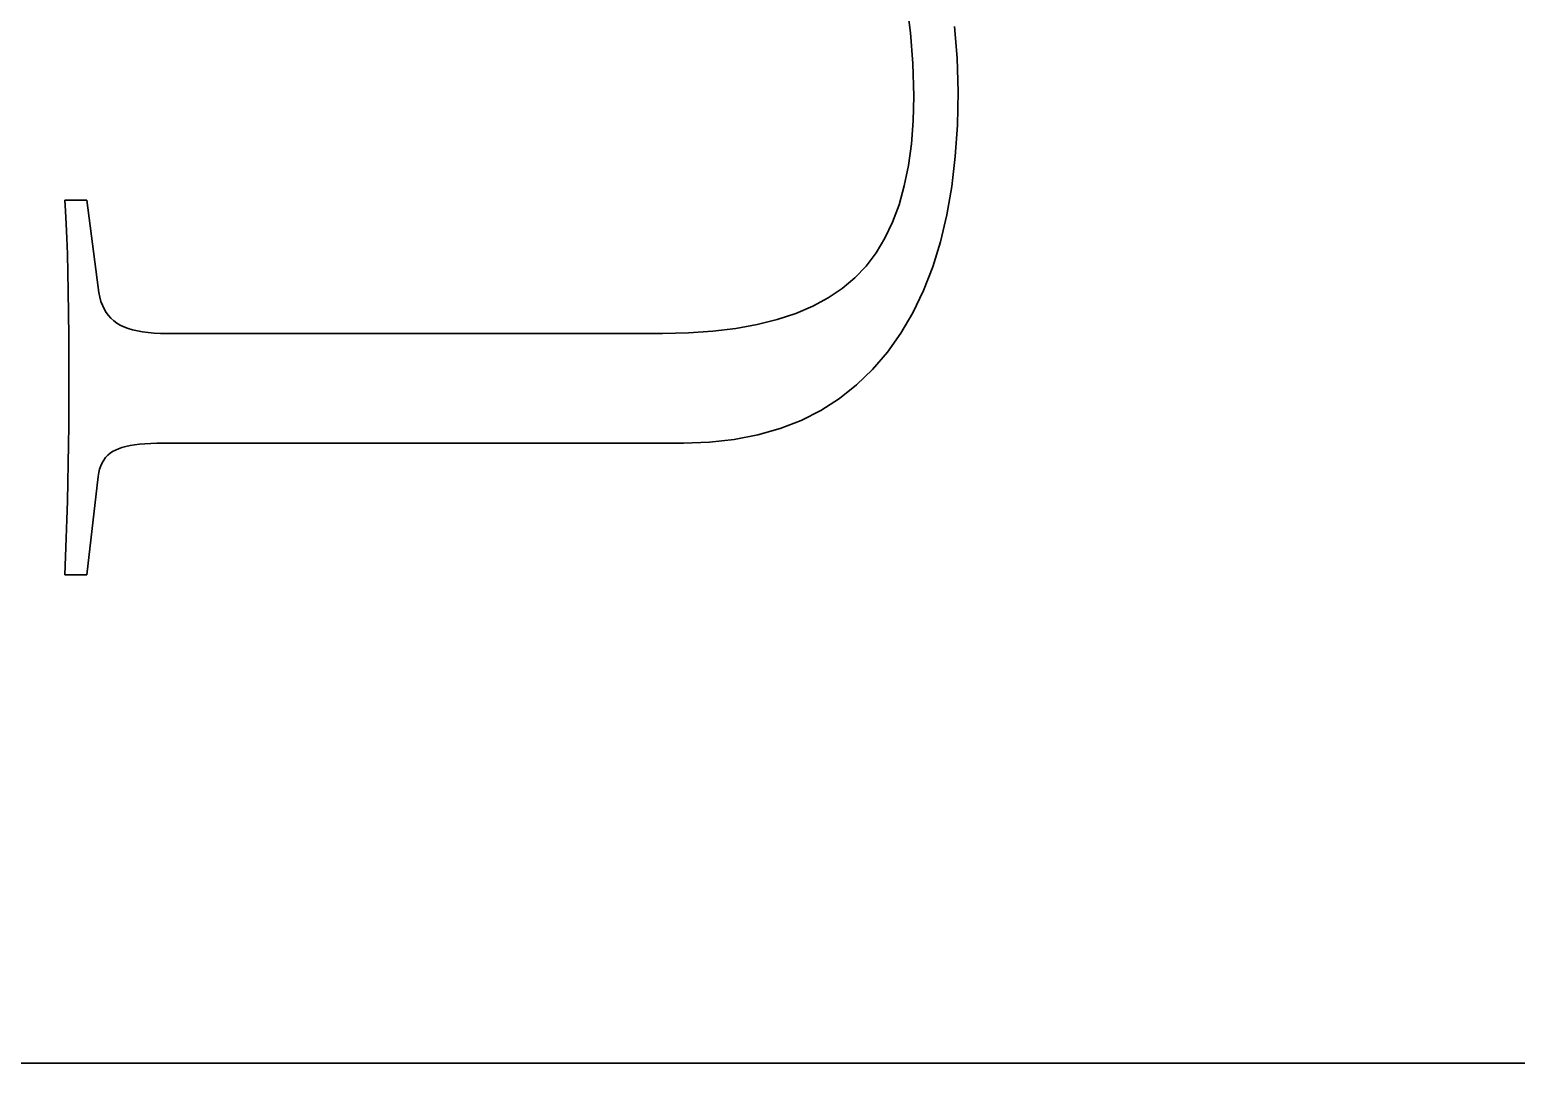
# Model space of a CAD drawing. Header units: millimetres. Extents: x -105 to 105, y -148 to 148.
# Drawn here: x 28.25 to 33.43, y 89.84 to 93.43 of the extents above; entities that cross this region are included whole.
import ezdxf

# ---------------------------------------------------------------- set-up
doc = ezdxf.new("R2010")
doc.units = ezdxf.units.MM
doc.layers.get('0').update_dxf_attribs({"lineweight": 18})

msp = doc.modelspace()

# ---------------------------------------------------------------- linework, layer by layer
at = {"color": 7, "lineweight": 30, "ltscale": 0.002488}
msp.add_line((31.3192, 93.4223), (31.3056, 93.5209), dxfattribs=at)
at = {"color": 7, "lineweight": 30, "ltscale": 0.002664}
msp.add_line((31.3274, 93.3161), (31.3192, 93.4223), dxfattribs=at)
at = {"color": 7, "lineweight": 30, "ltscale": 0.002762}
msp.add_line((31.4724, 93.4439), (31.4816, 93.3338), dxfattribs=at)
at = {"color": 7, "lineweight": 30, "ltscale": 0.00285}
msp.add_line((31.3301, 93.2021), (31.3274, 93.3161), dxfattribs=at)
at = {"color": 7, "lineweight": 30, "ltscale": 0.00293}
msp.add_line((31.4816, 93.3338), (31.4846, 93.2166), dxfattribs=at)
at = {"color": 7, "lineweight": 30, "ltscale": 0.002877}
msp.add_line((31.4846, 93.2166), (31.4821, 93.1016), dxfattribs=at)
at = {"color": 7, "lineweight": 30, "ltscale": 0.002135}
msp.add_line((31.3281, 93.1167), (31.3301, 93.2021), dxfattribs=at)
at = {"color": 7, "lineweight": 30, "ltscale": 0.002018}
msp.add_line((31.3219, 93.0363), (31.3281, 93.1167), dxfattribs=at)
at = {"color": 7, "lineweight": 30, "ltscale": 0.002747}
msp.add_line((31.4821, 93.1016), (31.4747, 92.9919), dxfattribs=at)
at = {"color": 7, "lineweight": 30, "ltscale": 0.001906}
msp.add_line((31.3117, 92.9607), (31.3219, 93.0363), dxfattribs=at)
at = {"color": 7, "lineweight": 30, "ltscale": 0.001802}
msp.add_line((31.2973, 92.8901), (31.3117, 92.9607), dxfattribs=at)
at = {"color": 7, "lineweight": 30, "ltscale": 0.002621}
msp.add_line((31.4747, 92.9919), (31.4624, 92.8878), dxfattribs=at)
at = {"color": 7, "lineweight": 30, "ltscale": 0.001706}
msp.add_line((31.2788, 92.8244), (31.2973, 92.8901), dxfattribs=at)
at = {"color": 7, "lineweight": 30, "ltscale": 0.002505}
msp.add_line((31.4624, 92.8878), (31.4452, 92.7891), dxfattribs=at)
at = {"color": 7, "lineweight": 30, "ltscale": 0.000947039}
msp.add_line((28.3787, 92.8023), (28.3759, 92.8401), dxfattribs=at)
at = {"color": 7, "lineweight": 30, "ltscale": 0.001931}
for p, q in [((28.3759, 92.8401), (28.4532, 92.8401)), ((28.4532, 91.5368), (28.3759, 91.5368))]:
    msp.add_line(p, q, dxfattribs=at)
at = {"color": 7, "lineweight": 30, "ltscale": 0.001099}
msp.add_line((28.3811, 92.7584), (28.3787, 92.8023), dxfattribs=at)
at = {"color": 7, "lineweight": 30, "ltscale": 0.007664}
msp.add_line((28.4532, 92.8401), (28.4918, 92.536), dxfattribs=at)
at = {"color": 7, "lineweight": 30, "ltscale": 0.00162}
msp.add_line((31.2563, 92.7636), (31.2788, 92.8244), dxfattribs=at)
at = {"color": 7, "lineweight": 30, "ltscale": 0.00125}
msp.add_line((28.3833, 92.7085), (28.3811, 92.7584), dxfattribs=at)
at = {"color": 7, "lineweight": 30, "ltscale": 0.001547}
msp.add_line((31.2296, 92.7078), (31.2563, 92.7636), dxfattribs=at)
at = {"color": 7, "lineweight": 30, "ltscale": 0.002396}
msp.add_line((31.4452, 92.7891), (31.4231, 92.6959), dxfattribs=at)
at = {"color": 7, "lineweight": 30, "ltscale": 0.001402}
msp.add_line((28.3852, 92.6524), (28.3833, 92.7085), dxfattribs=at)
at = {"color": 7, "lineweight": 30, "ltscale": 0.001488}
msp.add_line((31.1988, 92.6569), (31.2296, 92.7078), dxfattribs=at)
at = {"color": 7, "lineweight": 30, "ltscale": 0.002297}
msp.add_line((31.4231, 92.6959), (31.396, 92.6081), dxfattribs=at)
at = {"color": 7, "lineweight": 30, "ltscale": 0.001554}
msp.add_line((28.3868, 92.5903), (28.3852, 92.6524), dxfattribs=at)
at = {"color": 7, "lineweight": 30, "ltscale": 0.001444}
msp.add_line((31.164, 92.6108), (31.1988, 92.6569), dxfattribs=at)
at = {"color": 7, "lineweight": 30, "ltscale": 0.001705}
msp.add_line((28.3881, 92.5221), (28.3868, 92.5903), dxfattribs=at)
at = {"color": 7, "lineweight": 30, "ltscale": 0.001416}
msp.add_line((31.125, 92.5698), (31.164, 92.6108), dxfattribs=at)
at = {"color": 7, "lineweight": 30, "ltscale": 0.002208}
msp.add_line((31.396, 92.6081), (31.364, 92.5258), dxfattribs=at)
at = {"color": 7, "lineweight": 30, "ltscale": 0.001425}
msp.add_line((31.0814, 92.5331), (31.125, 92.5698), dxfattribs=at)
at = {"color": 7, "lineweight": 30, "ltscale": 0.001857}
msp.add_line((28.3891, 92.4478), (28.3881, 92.5221), dxfattribs=at)
at = {"color": 7, "lineweight": 30, "ltscale": 0.000426108}
msp.add_line((28.4918, 92.536), (28.4942, 92.5191), dxfattribs=at)
at = {"color": 7, "lineweight": 30, "ltscale": 0.000404526}
msp.add_line((28.4942, 92.5191), (28.4975, 92.5033), dxfattribs=at)
at = {"color": 7, "lineweight": 30, "ltscale": 0.000386181}
msp.add_line((28.4975, 92.5033), (28.5017, 92.4884), dxfattribs=at)
at = {"color": 7, "lineweight": 30, "ltscale": 0.000368813}
msp.add_line((28.5017, 92.4884), (28.5068, 92.4746), dxfattribs=at)
at = {"color": 7, "lineweight": 30, "ltscale": 0.001531}
msp.add_line((30.9786, 92.4713), (31.0326, 92.5003), dxfattribs=at)
at = {"color": 7, "lineweight": 30, "ltscale": 0.00147}
msp.add_line((31.0326, 92.5003), (31.0814, 92.5331), dxfattribs=at)
at = {"color": 7, "lineweight": 30, "ltscale": 0.002132}
msp.add_line((31.364, 92.5258), (31.327, 92.4489), dxfattribs=at)
at = {"color": 7, "lineweight": 30, "ltscale": 0.002009}
for p, q in [((28.3898, 92.3674), (28.3891, 92.4478)), ((30.6314, 92.3844), (30.7112, 92.3941))]:
    msp.add_line(p, q, dxfattribs=at)
at = {"color": 7, "lineweight": 30, "ltscale": 0.000354338}
msp.add_line((28.5068, 92.4746), (28.5129, 92.4618), dxfattribs=at)
at = {"color": 7, "lineweight": 30, "ltscale": 0.00034298}
msp.add_line((28.5129, 92.4618), (28.5199, 92.4499), dxfattribs=at)
at = {"color": 7, "lineweight": 30, "ltscale": 0.000333921}
msp.add_line((28.5199, 92.4499), (28.5278, 92.4392), dxfattribs=at)
at = {"color": 7, "lineweight": 30, "ltscale": 0.00032928}
msp.add_line((28.5278, 92.4392), (28.5366, 92.4294), dxfattribs=at)
at = {"color": 7, "lineweight": 30, "ltscale": 0.001692}
msp.add_line((30.8553, 92.425), (30.9195, 92.4462), dxfattribs=at)
at = {"color": 7, "lineweight": 30, "ltscale": 0.001605}
for p, q in [((30.9195, 92.4462), (30.9786, 92.4713)), ((28.3787, 91.6006), (28.3811, 91.6648))]:
    msp.add_line(p, q, dxfattribs=at)
at = {"color": 7, "lineweight": 30, "ltscale": 0.00207}
msp.add_line((31.327, 92.4489), (31.2852, 92.3775), dxfattribs=at)
at = {"color": 7, "lineweight": 30, "ltscale": 0.000327238}
msp.add_line((28.5366, 92.4294), (28.5463, 92.4206), dxfattribs=at)
at = {"color": 7, "lineweight": 30, "ltscale": 0.000328716}
msp.add_line((28.5463, 92.4206), (28.5569, 92.4129), dxfattribs=at)
at = {"color": 7, "lineweight": 30, "ltscale": 0.000340929}
msp.add_line((28.5569, 92.4129), (28.5687, 92.406), dxfattribs=at)
at = {"color": 7, "lineweight": 30, "ltscale": 0.000360236}
msp.add_line((28.5687, 92.406), (28.5817, 92.3999), dxfattribs=at)
at = {"color": 7, "lineweight": 30, "ltscale": 0.00038415}
msp.add_line((28.5817, 92.3999), (28.5961, 92.3944), dxfattribs=at)
at = {"color": 7, "lineweight": 30, "ltscale": 0.000408863}
msp.add_line((28.5961, 92.3944), (28.6118, 92.3897), dxfattribs=at)
at = {"color": 7, "lineweight": 30, "ltscale": 0.000435635}
msp.add_line((28.6118, 92.3897), (28.6287, 92.3857), dxfattribs=at)
at = {"color": 7, "lineweight": 30, "ltscale": 0.000464235}
msp.add_line((28.6287, 92.3857), (28.647, 92.3825), dxfattribs=at)
at = {"color": 7, "lineweight": 30, "ltscale": 0.000493316}
msp.add_line((28.647, 92.3825), (28.6666, 92.3799), dxfattribs=at)
at = {"color": 7, "lineweight": 30, "ltscale": 0.002128}
msp.add_line((30.5465, 92.3786), (30.6314, 92.3844), dxfattribs=at)
at = {"color": 7, "lineweight": 30, "ltscale": 0.001895}
msp.add_line((30.7112, 92.3941), (30.7858, 92.4076), dxfattribs=at)
at = {"color": 7, "lineweight": 30, "ltscale": 0.001789}
msp.add_line((30.7858, 92.4076), (30.8553, 92.425), dxfattribs=at)
at = {"color": 7, "lineweight": 30, "ltscale": 0.002161}
msp.add_line((28.3903, 92.281), (28.3898, 92.3674), dxfattribs=at)
at = {"color": 7, "lineweight": 30, "ltscale": 0.000523788}
msp.add_line((28.6666, 92.3799), (28.6875, 92.3781), dxfattribs=at)
at = {"color": 7, "lineweight": 30, "ltscale": 0.000555337}
msp.add_line((28.6875, 92.3781), (28.7096, 92.377), dxfattribs=at)
at = {"color": 7, "lineweight": 30, "ltscale": 0.000587153}
msp.add_line((28.7096, 92.377), (28.7331, 92.3767), dxfattribs=at)
at = {"color": 7, "lineweight": 30, "ltscale": 0.043082}
msp.add_line((28.7331, 92.3767), (30.4564, 92.3767), dxfattribs=at)
at = {"color": 7, "lineweight": 30, "ltscale": 0.002253}
msp.add_line((30.4564, 92.3767), (30.5465, 92.3786), dxfattribs=at)
at = {"color": 7, "lineweight": 30, "ltscale": 0.002021}
msp.add_line((31.2852, 92.3775), (31.2384, 92.3115), dxfattribs=at)
at = {"color": 7, "lineweight": 30, "ltscale": 0.002314}
msp.add_line((28.3904, 92.1884), (28.3903, 92.281), dxfattribs=at)
at = {"color": 7, "lineweight": 30, "ltscale": 0.001977}
msp.add_line((31.2384, 92.3115), (31.187, 92.2514), dxfattribs=at)
at = {"color": 7, "lineweight": 30, "ltscale": 0.001936}
msp.add_line((31.187, 92.2514), (31.1313, 92.1977), dxfattribs=at)
at = {"color": 7, "lineweight": 30, "ltscale": 0.001662}
msp.add_line((28.3903, 92.1219), (28.3904, 92.1884), dxfattribs=at)
at = {"color": 7, "lineweight": 30, "ltscale": 0.001914}
msp.add_line((31.1313, 92.1977), (31.0712, 92.1503), dxfattribs=at)
at = {"color": 7, "lineweight": 30, "ltscale": 0.001911}
msp.add_line((31.0712, 92.1503), (31.0067, 92.1092), dxfattribs=at)
at = {"color": 7, "lineweight": 30, "ltscale": 0.001654}
msp.add_line((28.3898, 92.0558), (28.3903, 92.1219), dxfattribs=at)
at = {"color": 7, "lineweight": 30, "ltscale": 0.001962}
msp.add_line((30.9379, 92.0744), (30.8648, 92.0459), dxfattribs=at)
at = {"color": 7, "lineweight": 30, "ltscale": 0.001927}
msp.add_line((31.0067, 92.1092), (30.9379, 92.0744), dxfattribs=at)
at = {"color": 7, "lineweight": 30, "ltscale": 0.001647}
msp.add_line((28.3891, 91.9899), (28.3898, 92.0558), dxfattribs=at)
at = {"color": 7, "lineweight": 30, "ltscale": 0.002083}
msp.add_line((30.7873, 92.0238), (30.7055, 92.008), dxfattribs=at)
at = {"color": 7, "lineweight": 30, "ltscale": 0.002014}
msp.add_line((30.8648, 92.0459), (30.7873, 92.0238), dxfattribs=at)
at = {"color": 7, "lineweight": 30, "ltscale": 0.001641}
msp.add_line((28.3881, 91.9243), (28.3891, 91.9899), dxfattribs=at)
at = {"color": 7, "lineweight": 30, "ltscale": 0.000276696}
msp.add_line((28.5521, 91.9712), (28.5424, 91.9659), dxfattribs=at)
at = {"color": 7, "lineweight": 30, "ltscale": 0.000292975}
msp.add_line((28.5629, 91.9758), (28.5521, 91.9712), dxfattribs=at)
at = {"color": 7, "lineweight": 30, "ltscale": 0.000319133}
msp.add_line((28.575, 91.9799), (28.5629, 91.9758), dxfattribs=at)
at = {"color": 7, "lineweight": 30, "ltscale": 0.000347018}
msp.add_line((28.5884, 91.9835), (28.575, 91.9799), dxfattribs=at)
at = {"color": 7, "lineweight": 30, "ltscale": 0.000376039}
msp.add_line((28.6031, 91.9867), (28.5884, 91.9835), dxfattribs=at)
at = {"color": 7, "lineweight": 30, "ltscale": 0.000405065}
msp.add_line((28.6191, 91.9893), (28.6031, 91.9867), dxfattribs=at)
at = {"color": 7, "lineweight": 30, "ltscale": 0.000436344}
msp.add_line((28.6364, 91.9915), (28.6191, 91.9893), dxfattribs=at)
at = {"color": 7, "lineweight": 30, "ltscale": 0.000466901}
msp.add_line((28.655, 91.9932), (28.6364, 91.9915), dxfattribs=at)
at = {"color": 7, "lineweight": 30, "ltscale": 0.000498943}
msp.add_line((28.6749, 91.9944), (28.655, 91.9932), dxfattribs=at)
at = {"color": 7, "lineweight": 30, "ltscale": 0.000530533}
msp.add_line((28.6961, 91.9951), (28.6749, 91.9944), dxfattribs=at)
at = {"color": 7, "lineweight": 30, "ltscale": 0.000563082}
msp.add_line((28.7186, 91.9953), (28.6961, 91.9951), dxfattribs=at)
at = {"color": 7, "lineweight": 30, "ltscale": 0.045255}
msp.add_line((30.5288, 91.9953), (28.7186, 91.9953), dxfattribs=at)
at = {"color": 7, "lineweight": 30, "ltscale": 0.002264}
msp.add_line((30.6193, 91.9985), (30.5288, 91.9953), dxfattribs=at)
at = {"color": 7, "lineweight": 30, "ltscale": 0.002167}
msp.add_line((30.7055, 92.008), (30.6193, 91.9985), dxfattribs=at)
at = {"color": 7, "lineweight": 30, "ltscale": 0.001633}
msp.add_line((28.3868, 91.859), (28.3881, 91.9243), dxfattribs=at)
at = {"color": 7, "lineweight": 30, "ltscale": 0.000288038}
msp.add_line((28.5061, 91.9266), (28.5012, 91.9161), dxfattribs=at)
at = {"color": 7, "lineweight": 30, "ltscale": 0.000278419}
msp.add_line((28.5117, 91.9362), (28.5061, 91.9266), dxfattribs=at)
at = {"color": 7, "lineweight": 30, "ltscale": 0.000271044}
msp.add_line((28.5181, 91.9449), (28.5117, 91.9362), dxfattribs=at)
at = {"color": 7, "lineweight": 30, "ltscale": 0.000267929}
msp.add_line((28.5254, 91.9528), (28.5181, 91.9449), dxfattribs=at)
at = {"color": 7, "lineweight": 30, "ltscale": 0.000267354}
msp.add_line((28.5335, 91.9598), (28.5254, 91.9528), dxfattribs=at)
at = {"color": 7, "lineweight": 30, "ltscale": 0.000270142}
msp.add_line((28.5424, 91.9659), (28.5335, 91.9598), dxfattribs=at)
at = {"color": 7, "lineweight": 30, "ltscale": 0.008622}
msp.add_line((28.4918, 91.8795), (28.4532, 91.5368), dxfattribs=at)
at = {"color": 7, "lineweight": 30, "ltscale": 0.000332464}
msp.add_line((28.4941, 91.8926), (28.4918, 91.8795), dxfattribs=at)
at = {"color": 7, "lineweight": 30, "ltscale": 0.000315274}
msp.add_line((28.4973, 91.9048), (28.4941, 91.8926), dxfattribs=at)
at = {"color": 7, "lineweight": 30, "ltscale": 0.000300708}
msp.add_line((28.5012, 91.9161), (28.4973, 91.9048), dxfattribs=at)
at = {"color": 7, "lineweight": 30, "ltscale": 0.001626}
msp.add_line((28.3852, 91.7939), (28.3868, 91.859), dxfattribs=at)
at = {"color": 7, "lineweight": 30, "ltscale": 0.001619}
msp.add_line((28.3833, 91.7292), (28.3852, 91.7939), dxfattribs=at)
at = {"color": 7, "lineweight": 30, "ltscale": 0.001612}
msp.add_line((28.3811, 91.6648), (28.3833, 91.7292), dxfattribs=at)
at = {"color": 7, "lineweight": 30, "ltscale": 0.001598}
msp.add_line((28.3759, 91.5368), (28.3787, 91.6006), dxfattribs=at)
at = {"color": 7, "lineweight": 30, "ltscale": 0.375}
msp.add_line((26.6177, 89.8382), (41.6177, 89.8382), dxfattribs=at)
at = {"color": 7, "lineweight": 30, "ltscale": 0.36}
msp.add_line((26.9177, 89.8382), (41.3177, 89.8382), dxfattribs=at)

doc.saveas('drawing.dxf')
